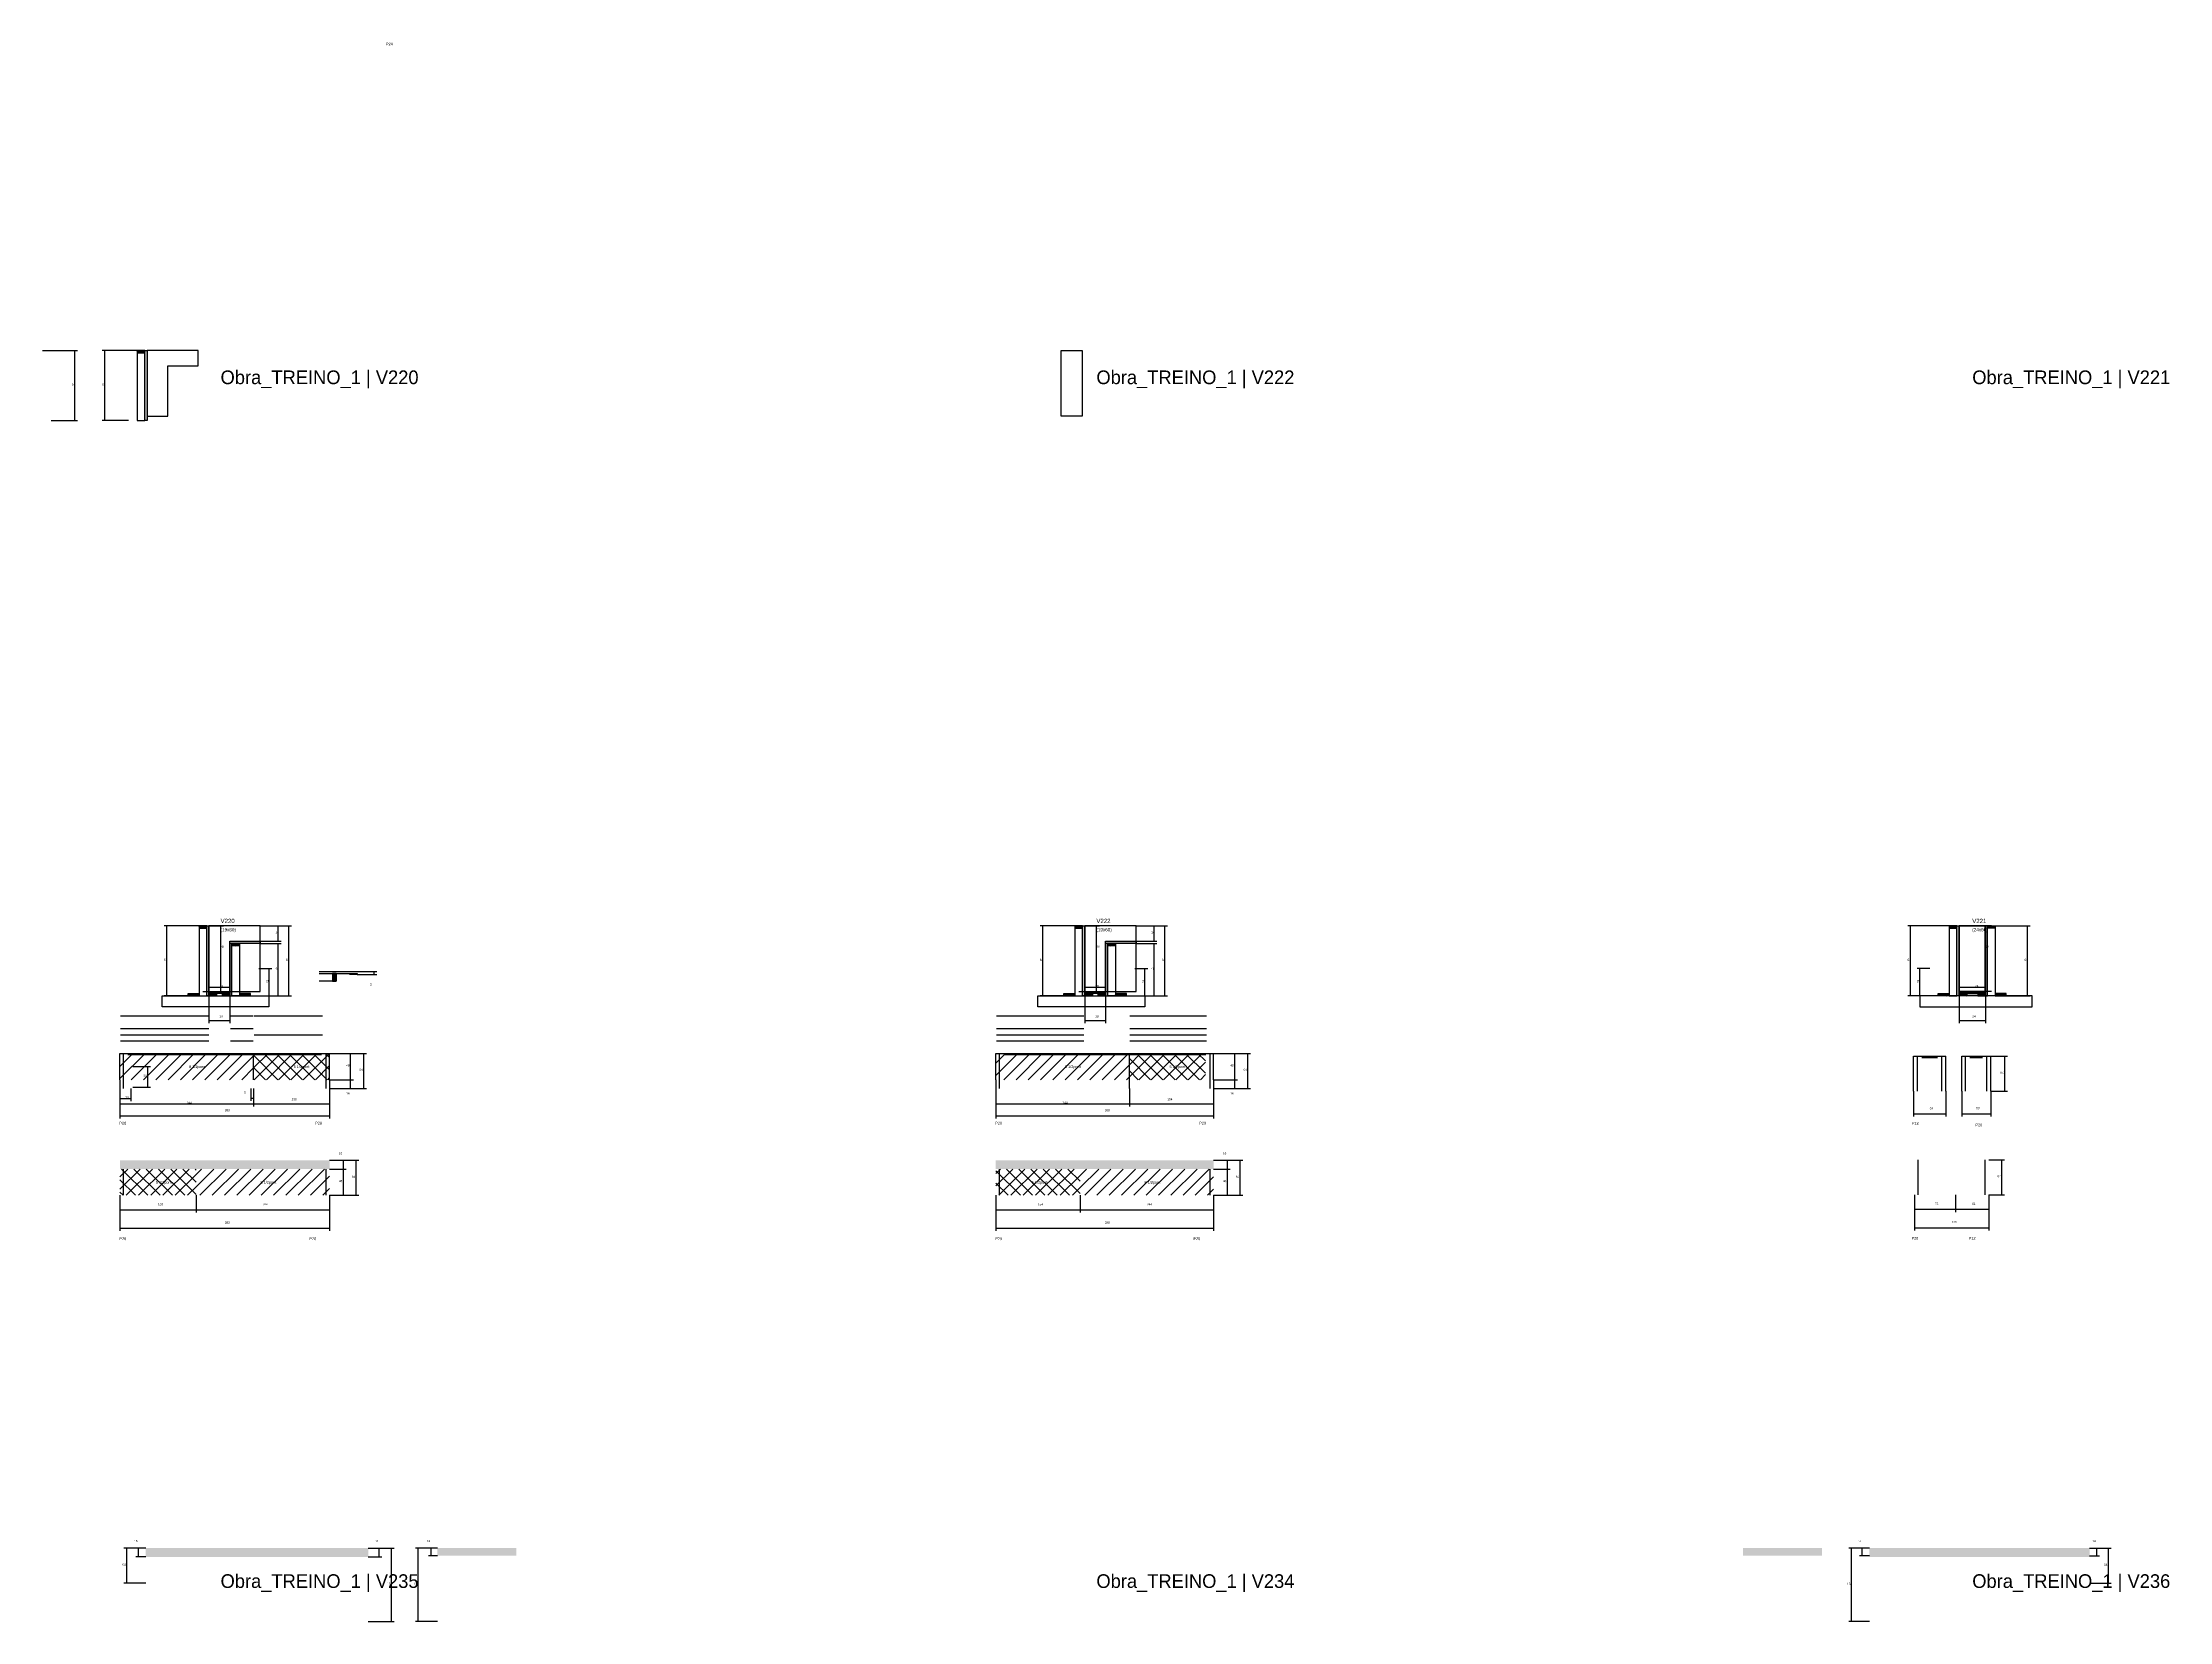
# Model space of a CAD drawing. Header units: metres. Extents: x -2848 to 22762, y -45195 to 1016.
# Drawn here: x 4475 to 8360, y -16671 to -13786 of the extents above; entities that cross this region are included whole.
import ezdxf

# ---------------------------------------------------------------- set-up
doc = ezdxf.new("R2010")
doc.units = ezdxf.units.M
for name, color, linetype in [('CONCRETO', 251, 'Continuous'), ('COTA', 4, 'Continuous'), ('Cota Seção (2x)', 4, 'Continuous'), ('Hachura', 253, 'Continuous'), ('LABEL_ID', 3, 'Continuous'), ('Madeira', 126, 'Continuous'), ('NOMENCLATURA', 7, 'Continuous'), ('Painéis', 200, 'Continuous'), ('REAPROVEITAMENTO', 251, 'Continuous'), ('SARR_2.2x7', 40, 'Continuous'), ('Texto Seção', 7, 'Continuous')]:
    doc.layers.add(name, color=color, linetype=linetype)

msp = doc.modelspace()

# ---------------------------------------------------------------- hatches: boundary and pattern name
at = {"layer": 'COTA'}
h = msp.add_hatch(dxfattribs=at)
h.set_pattern_fill('AR-CONC', scale=0.03)
h.paths.add_polyline_path([(4999.2, -15844.4), (4999.2, -15828.4), (4999.2, -15828.4), (4616.2, -15828.4), (4616.2, -15828.4), (4616.2, -15844.4), (4616.2, -15844.4), (4999.2, -15844.4)])
h = msp.add_hatch(dxfattribs=at)
h.set_pattern_fill('AR-CONC', scale=0.03)
h.paths.add_polyline_path([(6614.2, -15844.4), (6614.2, -15828.4), (6614.2, -15828.4), (6216.2, -15828.4), (6216.2, -15828.4), (6216.2, -15844.4), (6216.2, -15844.4), (6614.2, -15844.4)])
h = msp.add_hatch(dxfattribs=at)
h.set_pattern_fill('AR-CONC', scale=0.03)
h.paths.add_polyline_path([(5069.8, -16553.3), (5069.8, -16537.3), (5069.8, -16537.3), (4663.3, -16537.3), (4663.3, -16537.3), (4663.3, -16553.3), (4663.3, -16553.3), (5069.8, -16553.3)])
h = msp.add_hatch(dxfattribs=at)
h.set_pattern_fill('AR-CONC', scale=0.03)
h.paths.add_polyline_path([(5340.2, -16551.3), (5340.2, -16537.3), (5340.2, -16537.3), (5196.2, -16537.3), (5196.2, -16537.3), (5196.2, -16551.3), (5196.2, -16551.3), (5340.2, -16551.3)])
h = msp.add_hatch(dxfattribs=at)
h.set_pattern_fill('AR-CONC', scale=0.03)
h.paths.add_polyline_path([(7725.5, -16551.3), (7725.5, -16537.3), (7725.5, -16537.3), (7581.5, -16537.3), (7581.5, -16537.3), (7581.5, -16551.3), (7581.5, -16551.3), (7725.5, -16551.3)])
h = msp.add_hatch(dxfattribs=at)
h.set_pattern_fill('AR-CONC', scale=0.03)
h.paths.add_polyline_path([(7812.2, -16553.3), (7812.2, -16537.3), (7812.2, -16537.3), (8214.2, -16537.3), (8214.2, -16537.3), (8214.2, -16553.3), (8214.2, -16553.3), (7812.2, -16553.3)])
at = {"layer": 'Hachura'}
h = msp.add_hatch(dxfattribs=at)
h.set_pattern_fill('ANSI31', scale=0.5)
h.paths.add_polyline_path([(4661.7, -14353), (4661.7, -14348.6), (4661.7, -14348.6), (4647.7, -14348.6), (4647.7, -14348.6), (4647.7, -14353), (4647.7, -14353), (4661.7, -14353)])
h = msp.add_hatch(color=8, dxfattribs=at)
h.dxf.hatch_style = 1
h.paths.add_polyline_path([(4661.7, -14348.6), (4665.7, -14348.6), (4665.7, -14348.6), (4665.7, -14476.6), (4665.7, -14476.6), (4661.7, -14476.6), (4661.7, -14476.6), (4661.7, -14348.6)])
h = msp.add_hatch(dxfattribs=at)
h.set_pattern_fill('ANSI31', scale=0.5)
h.paths.add_polyline_path([(4774.8, -15404.4), (4774.8, -15400), (4774.8, -15400), (4760.8, -15400), (4760.8, -15400), (4760.8, -15404.4), (4760.8, -15404.4), (4774.8, -15404.4)])
h = msp.add_hatch(color=8, dxfattribs=at)
h.dxf.hatch_style = 1
h.paths.add_polyline_path([(4774.8, -15400), (4778.8, -15400), (4778.8, -15400), (4778.8, -15528), (4778.8, -15528), (4774.8, -15528), (4774.8, -15528), (4774.8, -15400)])
h = msp.add_hatch(dxfattribs=at)
h.set_pattern_fill('ANSI31', scale=0.5)
h.paths.add_polyline_path([(6374.8, -15404.4), (6374.8, -15400), (6374.8, -15400), (6360.8, -15400), (6360.8, -15400), (6360.8, -15404.4), (6360.8, -15404.4), (6374.8, -15404.4)])
h = msp.add_hatch(color=8, dxfattribs=at)
h.dxf.hatch_style = 1
h.paths.add_polyline_path([(6374.8, -15400), (6378.8, -15400), (6378.8, -15400), (6378.8, -15528), (6378.8, -15528), (6374.8, -15528), (6374.8, -15528), (6374.8, -15400)])
h = msp.add_hatch(dxfattribs=at)
h.set_pattern_fill('ANSI31', scale=0.5)
h.paths.add_polyline_path([(7972, -15404.4), (7972, -15400), (7972, -15400), (7958, -15400), (7958, -15400), (7958, -15404.4), (7958, -15404.4), (7972, -15404.4)])
h = msp.add_hatch(color=8, dxfattribs=at)
h.dxf.hatch_style = 1
h.paths.add_polyline_path([(7972, -15400), (7976, -15400), (7976, -15400), (7976, -15528), (7976, -15528), (7972, -15528), (7972, -15528), (7972, -15400)])
h = msp.add_hatch(color=8, dxfattribs=at)
h.dxf.hatch_style = 1
h.paths.add_polyline_path([(8028, -15400), (8024, -15400), (8024, -15400), (8024, -15528), (8024, -15528), (8028, -15528), (8028, -15528), (8028, -15400)])
h = msp.add_hatch(dxfattribs=at)
h.set_pattern_fill('ANSI31', scale=0.5)
h.paths.add_polyline_path([(8028, -15404.4), (8028, -15400), (8028, -15400), (8042, -15400), (8042, -15400), (8042, -15404.4), (8042, -15404.4), (8028, -15404.4)])
h = msp.add_hatch(color=8, dxfattribs=at)
h.dxf.hatch_style = 1
h.paths.add_polyline_path([(4820.8, -15428), (4816.8, -15428), (4816.8, -15428), (4816.8, -15528), (4816.8, -15528), (4820.8, -15528), (4820.8, -15528), (4820.8, -15428)])
h = msp.add_hatch(color=8, dxfattribs=at)
h.dxf.hatch_style = 1
h.paths.add_polyline_path([(4816.8, -15432), (4816.8, -15428), (4816.8, -15428), (4872.4, -15428), (4872.4, -15428), (4872.4, -15432), (4872.4, -15432), (4816.8, -15432)])
h = msp.add_hatch(dxfattribs=at)
h.set_pattern_fill('ANSI31', scale=0.5)
h.paths.add_polyline_path([(4820.8, -15436.4), (4820.8, -15432), (4820.8, -15432), (4834.8, -15432), (4834.8, -15432), (4834.8, -15436.4), (4834.8, -15436.4), (4820.8, -15436.4)])
h = msp.add_hatch(color=8, dxfattribs=at)
h.dxf.hatch_style = 1
h.paths.add_polyline_path([(6420.8, -15428), (6416.8, -15428), (6416.8, -15428), (6416.8, -15528), (6416.8, -15528), (6420.8, -15528), (6420.8, -15528), (6420.8, -15428)])
h = msp.add_hatch(color=8, dxfattribs=at)
h.dxf.hatch_style = 1
h.paths.add_polyline_path([(6416.8, -15432), (6416.8, -15428), (6416.8, -15428), (6472.4, -15428), (6472.4, -15428), (6472.4, -15432), (6472.4, -15432), (6416.8, -15432)])
h = msp.add_hatch(dxfattribs=at)
h.set_pattern_fill('ANSI31', scale=0.5)
h.paths.add_polyline_path([(6420.8, -15436.4), (6420.8, -15432), (6420.8, -15432), (6434.8, -15432), (6434.8, -15432), (6434.8, -15436.4), (6434.8, -15436.4), (6420.8, -15436.4)])
h = msp.add_hatch(dxfattribs=at)
h.set_pattern_fill('ANSI31', scale=0.5)
h.paths.add_polyline_path([(5011.5, -15487.3), (5004.5, -15487.3), (5004.5, -15501.3), (5011.5, -15501.3)])
h = msp.add_hatch(dxfattribs=at)
h.set_pattern_fill('ANSI31', scale=0.5)
h.paths.add_polyline_path([(5035.9, -15487.3), (5035.9, -15488.7), (5035.9, -15488.7), (5049.8, -15488.7), (5049.8, -15488.7), (5049.8, -15487.3), (5049.8, -15487.3), (5035.9, -15487.3)])
h = msp.add_hatch(dxfattribs=at)
h.set_pattern_fill('ANSI31', scale=0.5)
h.paths.add_polyline_path([(4740.8, -15528), (4740.8, -15523.6), (4740.8, -15523.6), (4760.8, -15523.6), (4760.8, -15523.6), (4760.8, -15528), (4760.8, -15528), (4740.8, -15528)])
h = msp.add_hatch(color=8, dxfattribs=at)
h.dxf.hatch_style = 1
h.paths.add_polyline_path([(4778.8, -15523.6), (4778.8, -15520), (4778.8, -15520), (4816.8, -15520), (4816.8, -15520), (4816.8, -15523.6), (4816.8, -15523.6), (4778.8, -15523.6)])
h = msp.add_hatch(dxfattribs=at)
h.set_pattern_fill('ANSI31', scale=0.5)
h.paths.add_polyline_path([(4778.8, -15528), (4778.8, -15523.6), (4778.8, -15523.6), (4792.8, -15523.6), (4792.8, -15523.6), (4792.8, -15528), (4792.8, -15528), (4778.8, -15528)])
h = msp.add_hatch(dxfattribs=at)
h.set_pattern_fill('ANSI31', scale=0.5)
h.paths.add_polyline_path([(4816.8, -15528), (4816.8, -15523.6), (4816.8, -15523.6), (4802.8, -15523.6), (4802.8, -15523.6), (4802.8, -15528), (4802.8, -15528), (4816.8, -15528)])
h = msp.add_hatch(dxfattribs=at)
h.set_pattern_fill('ANSI31', scale=0.5)
h.paths.add_polyline_path([(4854.8, -15528), (4854.8, -15523.6), (4854.8, -15523.6), (4834.8, -15523.6), (4834.8, -15523.6), (4834.8, -15528), (4834.8, -15528), (4854.8, -15528)])
h = msp.add_hatch(dxfattribs=at)
h.set_pattern_fill('ANSI31', scale=0.5)
h.paths.add_polyline_path([(6340.8, -15528), (6340.8, -15523.6), (6340.8, -15523.6), (6360.8, -15523.6), (6360.8, -15523.6), (6360.8, -15528), (6360.8, -15528), (6340.8, -15528)])
h = msp.add_hatch(color=8, dxfattribs=at)
h.dxf.hatch_style = 1
h.paths.add_polyline_path([(6378.8, -15523.6), (6378.8, -15520), (6378.8, -15520), (6416.8, -15520), (6416.8, -15520), (6416.8, -15523.6), (6416.8, -15523.6), (6378.8, -15523.6)])
h = msp.add_hatch(dxfattribs=at)
h.set_pattern_fill('ANSI31', scale=0.5)
h.paths.add_polyline_path([(6378.8, -15528), (6378.8, -15523.6), (6378.8, -15523.6), (6392.8, -15523.6), (6392.8, -15523.6), (6392.8, -15528), (6392.8, -15528), (6378.8, -15528)])
h = msp.add_hatch(dxfattribs=at)
h.set_pattern_fill('ANSI31', scale=0.5)
h.paths.add_polyline_path([(6416.8, -15528), (6416.8, -15523.6), (6416.8, -15523.6), (6402.8, -15523.6), (6402.8, -15523.6), (6402.8, -15528), (6402.8, -15528), (6416.8, -15528)])
h = msp.add_hatch(dxfattribs=at)
h.set_pattern_fill('ANSI31', scale=0.5)
h.paths.add_polyline_path([(6454.8, -15528), (6454.8, -15523.6), (6454.8, -15523.6), (6434.8, -15523.6), (6434.8, -15523.6), (6434.8, -15528), (6434.8, -15528), (6454.8, -15528)])
h = msp.add_hatch(dxfattribs=at)
h.set_pattern_fill('ANSI31', scale=0.5)
h.paths.add_polyline_path([(7938, -15528), (7938, -15523.6), (7938, -15523.6), (7958, -15523.6), (7958, -15523.6), (7958, -15528), (7958, -15528), (7938, -15528)])
h = msp.add_hatch(color=8, dxfattribs=at)
h.dxf.hatch_style = 1
h.paths.add_polyline_path([(8024, -15523.6), (8024, -15520), (8024, -15520), (7976, -15520), (7976, -15520), (7976, -15523.6), (7976, -15523.6), (8024, -15523.6)])
h = msp.add_hatch(dxfattribs=at)
h.set_pattern_fill('ANSI31', scale=0.5)
h.paths.add_polyline_path([(7976, -15528), (7976, -15523.6), (7976, -15523.6), (7990, -15523.6), (7990, -15523.6), (7990, -15528), (7990, -15528), (7976, -15528)])
h = msp.add_hatch(dxfattribs=at)
h.set_pattern_fill('ANSI31', scale=0.5)
h.paths.add_polyline_path([(8024, -15528), (8024, -15523.6), (8024, -15523.6), (8010, -15523.6), (8010, -15523.6), (8010, -15528), (8010, -15528), (8024, -15528)])
h = msp.add_hatch(dxfattribs=at)
h.set_pattern_fill('ANSI31', scale=0.5)
h.paths.add_polyline_path([(8062, -15528), (8062, -15523.6), (8062, -15523.6), (8042, -15523.6), (8042, -15523.6), (8042, -15528), (8042, -15528), (8062, -15528)])
at = {"layer": 'REAPROVEITAMENTO'}
h = msp.add_hatch(dxfattribs=at)
h.set_pattern_fill('ANSI31', scale=5)
h.paths.add_polyline_path([(4860.2, -15633.1), (4616.2, -15633.1), (4616.2, -15633.1), (4616.2, -15681.1), (4616.2, -15681.1), (4860.2, -15681.1), (4860.2, -15681.1), (4860.2, -15633.1)])
h = msp.add_hatch(dxfattribs=at)
h.set_pattern_fill('ANSI37', scale=5)
h.paths.add_polyline_path([(4999.2, -15633.1), (4860.2, -15633.1), (4860.2, -15633.1), (4860.2, -15681.1), (4860.2, -15681.1), (4999.2, -15681.1), (4999.2, -15681.1), (4999.2, -15633.1)])
h = msp.add_hatch(dxfattribs=at)
h.set_pattern_fill('ANSI31', scale=5)
h.paths.add_polyline_path([(6460.2, -15633.1), (6216.2, -15633.1), (6216.2, -15633.1), (6216.2, -15681.1), (6216.2, -15681.1), (6460.2, -15681.1), (6460.2, -15681.1), (6460.2, -15633.1)])
h = msp.add_hatch(dxfattribs=at)
h.set_pattern_fill('ANSI37', scale=5)
h.paths.add_polyline_path([(6599.2, -15633.1), (6460.2, -15633.1), (6460.2, -15633.1), (6460.2, -15681.1), (6460.2, -15681.1), (6599.2, -15681.1), (6599.2, -15681.1), (6599.2, -15633.1)])
h = msp.add_hatch(dxfattribs=at)
h.set_pattern_fill('ANSI37', scale=5)
h.paths.add_polyline_path([(4616.2, -15892.4), (4755.2, -15892.4), (4755.2, -15892.4), (4755.2, -15844.4), (4755.2, -15844.4), (4616.2, -15844.4), (4616.2, -15844.4), (4616.2, -15892.4)])
h = msp.add_hatch(dxfattribs=at)
h.set_pattern_fill('ANSI31', scale=5)
h.paths.add_polyline_path([(4755.2, -15892.4), (4999.2, -15892.4), (4999.2, -15892.4), (4999.2, -15844.4), (4999.2, -15844.4), (4755.2, -15844.4), (4755.2, -15844.4), (4755.2, -15892.4)])
h = msp.add_hatch(dxfattribs=at)
h.set_pattern_fill('ANSI37', scale=5)
h.paths.add_polyline_path([(6216.2, -15892.4), (6370.2, -15892.4), (6370.2, -15892.4), (6370.2, -15844.4), (6370.2, -15844.4), (6216.2, -15844.4), (6216.2, -15844.4), (6216.2, -15892.4)])
h = msp.add_hatch(dxfattribs=at)
h.set_pattern_fill('ANSI31', scale=5)
h.paths.add_polyline_path([(6370.2, -15892.4), (6614.2, -15892.4), (6614.2, -15892.4), (6614.2, -15844.4), (6614.2, -15844.4), (6370.2, -15844.4), (6370.2, -15844.4), (6370.2, -15892.4)])

# ---------------------------------------------------------------- linework, layer by layer
at = {"layer": 'CONCRETO'}
for points in [[(4759.3, -14376.6), (4759.3, -14348.6), (4665.7, -14348.6), (4665.7, -14376.6), (4665.7, -14376.6), (4665.7, -14468.6), (4703.7, -14468.6), (4703.7, -14376.6)], [(6335.7, -14348.5), (6335.7, -14348.5), (6373.7, -14348.5), (6373.7, -14376.5), (6373.7, -14376.5), (6373.7, -14468.5), (6335.7, -14468.5), (6335.7, -14348.5)], [(4872.4, -15428), (4872.4, -15400), (4778.8, -15400), (4778.8, -15428), (4778.8, -15428), (4778.8, -15520), (4816.8, -15520), (4816.8, -15428)], [(4778.8, -15520), (4872.4, -15520), (4872.4, -15400), (4778.8, -15400)], [(6472.4, -15428), (6472.4, -15400), (6378.8, -15400), (6378.8, -15428), (6378.8, -15428), (6378.8, -15520), (6416.8, -15520), (6416.8, -15428)], [(6378.8, -15520), (6472.4, -15520), (6472.4, -15400), (6378.8, -15400)], [(7976, -15400), (7976, -15400), (8024, -15400), (8024, -15428), (8024, -15428), (8024, -15520), (7976, -15520), (7976, -15400)], [(7976, -15520), (8024, -15520), (8024, -15400), (7976, -15400)]]:
    msp.add_lwpolyline(points, close=True, dxfattribs=at)
at = {"layer": 'COTA'}
for p, q in [((4474.8, -14348.6), (4538.7, -14348.6)), ((4533.7, -14476.6), (4533.7, -14348.6)), ((4647.7, -14348.6), (4583.8, -14348.6)), ((4588.8, -14476.6), (4588.8, -14348.6)), ((4490.4, -14476.6), (4538.7, -14476.6)), ((4632.1, -14476.6), (4583.8, -14476.6)), ((4760.8, -15400), (4697, -15400)), ((4702, -15528), (4702, -15400)), ((4872.4, -15400), (4929.8, -15400)), ((4872.4, -15400), (4910.5, -15400)), ((4905.5, -15428), (4905.5, -15400)), ((4924.8, -15528), (4924.8, -15400)), ((6360.8, -15400), (6297, -15400)), ((6302, -15528), (6302, -15400)), ((6472.4, -15400), (6529.8, -15400)), ((6472.4, -15400), (6510.5, -15400)), ((6505.5, -15428), (6505.5, -15400)), ((6524.8, -15528), (6524.8, -15400)), ((7958, -15400), (7882.3, -15400)), ((7887.3, -15528), (7887.3, -15400)), ((8042, -15400), (8105.9, -15400)), ((8100.9, -15528), (8100.9, -15400)), ((4872.4, -15428), (4910.5, -15428)), ((4872.4, -15432), (4910.5, -15432)), ((4905.5, -15528), (4905.5, -15432)), ((6472.4, -15428), (6510.5, -15428)), ((6472.4, -15432), (6510.5, -15432)), ((6505.5, -15528), (6505.5, -15432)), ((4870.1, -15478.1), (4893.7, -15478.1)), ((4888.7, -15528), (4888.7, -15478.1)), ((5049.3, -15483.7), (5085.7, -15483.7)), ((5049.3, -15488.7), (5085.7, -15488.7)), ((5080.7, -15488.7), (5080.7, -15483.7)), ((6470.1, -15478.1), (6493.7, -15478.1)), ((6488.7, -15528), (6488.7, -15478.1)), ((7922.7, -15478.1), (7899.1, -15478.1)), ((7904.1, -15528), (7904.1, -15478.1)), ((4745.2, -15528), (4697, -15528)), ((4778.8, -15528), (4778.8, -15577.8)), ((4816.8, -15528), (4816.8, -15577.8)), ((4850.4, -15528), (4929.8, -15528)), ((4850.4, -15528), (4910.5, -15528)), ((4870.1, -15528), (4893.7, -15528)), ((6345.2, -15528), (6297, -15528)), ((6378.8, -15528), (6378.8, -15577.8)), ((6416.8, -15528), (6416.8, -15577.8)), ((6450.4, -15528), (6529.8, -15528)), ((6450.4, -15528), (6510.5, -15528)), ((6470.1, -15528), (6493.7, -15528)), ((7942.4, -15528), (7882.3, -15528)), ((7922.7, -15528), (7899.1, -15528)), ((7976, -15528), (7976, -15577.8)), ((8024, -15528), (8024, -15577.8)), ((8057.6, -15528), (8105.9, -15528)), ((4778.8, -15572.8), (4816.8, -15572.8)), ((6378.8, -15572.8), (6416.8, -15572.8)), ((7976, -15572.8), (8024, -15572.8)), ((4616.2, -15681.1), (4616.2, -15730.1)), ((4616.2, -15681.1), (4616.2, -15752.1)), ((4860.2, -15697.1), (4860.2, -15730.1)), ((4860.2, -15697.1), (4860.2, -15730.1)), ((4999.2, -15681.1), (4999.2, -15730.1)), ((4999.2, -15681.1), (4999.2, -15752.1)), ((6216.2, -15681.1), (6216.2, -15730.1)), ((6216.2, -15681.1), (6216.2, -15752.1)), ((6460.2, -15697.1), (6460.2, -15730.1)), ((6460.2, -15697.1), (6460.2, -15730.1)), ((6614.2, -15681.1), (6614.2, -15730.1)), ((6614.2, -15681.1), (6614.2, -15752.1)), ((4616.2, -15725.1), (4860.2, -15725.1)), ((4860.2, -15725.1), (4999.2, -15725.1)), ((6216.2, -15725.1), (6460.2, -15725.1)), ((6460.2, -15725.1), (6614.2, -15725.1)), ((7892.7, -15702.3), (7892.7, -15748.3)), ((7951.7, -15702.3), (7951.7, -15748.3)), ((7980.8, -15702.3), (7980.8, -15748.3)), ((8033.8, -15702.3), (8033.8, -15748.3)), ((4616.2, -15747.1), (4999.2, -15747.1)), ((6216.2, -15747.1), (6614.2, -15747.1)), ((7892.7, -15743.3), (7951.7, -15743.3)), ((7980.8, -15743.3), (8033.8, -15743.3)), ((7894.4, -15891.5), (7894.4, -15956.6)), ((8030.4, -15891.5), (8030.4, -15956.6)), ((4616.2, -15892.4), (4616.2, -15923.9)), ((4616.2, -15892.4), (4616.2, -15957.5)), ((4616.2, -15918.9), (4755.2, -15918.9)), ((4755.2, -15892.4), (4755.2, -15923.9)), ((4755.2, -15892.4), (4755.2, -15923.9)), ((4755.2, -15918.9), (4999.2, -15918.9)), ((4999.2, -15892.4), (4999.2, -15923.9)), ((4999.2, -15892.4), (4999.2, -15957.5)), ((6216.2, -15892.4), (6216.2, -15923.9)), ((6216.2, -15892.4), (6216.2, -15957.5)), ((6216.2, -15918.9), (6370.2, -15918.9)), ((6370.2, -15892.4), (6370.2, -15923.9)), ((6370.2, -15892.4), (6370.2, -15923.9)), ((6370.2, -15918.9), (6614.2, -15918.9)), ((6614.2, -15892.4), (6614.2, -15923.9)), ((6614.2, -15892.4), (6614.2, -15957.5)), ((4616.2, -15952.5), (4999.2, -15952.5)), ((6216.2, -15952.5), (6614.2, -15952.5)), ((7894.4, -15951.6), (8030.4, -15951.6)), ((4663.3, -16537.3), (4623.6, -16537.3)), ((4628.6, -16601.3), (4628.6, -16537.3)), ((4663.3, -16537.3), (4645.2, -16537.3)), ((4650.2, -16553.3), (4650.2, -16537.3)), ((8214.2, -16537.3), (8232.3, -16537.3)), ((8214.2, -16537.3), (8253.9, -16537.3)), ((8214.2, -16551.3), (8232.3, -16551.3)), ((8227.3, -16551.3), (8227.3, -16537.3)), ((8248.9, -16601.3), (8248.9, -16537.3)), ((4663.3, -16553.3), (4645.2, -16553.3)), ((4663.3, -16601.3), (4623.6, -16601.3)), ((8214.2, -16601.3), (8253.9, -16601.3))]:
    msp.add_line(p, q, dxfattribs=at)
at = {"layer": 'Cota Seção (2x)'}
for p, q in [((4767.8, -15400), (4805.4, -15400)), ((4800.4, -15520), (4800.4, -15400)), ((6367.8, -15400), (6405.4, -15400)), ((6400.4, -15520), (6400.4, -15400)), ((8035, -15400), (8018.5, -15400)), ((8023.5, -15520), (8023.5, -15400)), ((4767.8, -15520), (4805.4, -15520)), ((4778.8, -15528), (4778.8, -15507)), ((4778.8, -15512), (4816.8, -15512)), ((4816.8, -15528), (4816.8, -15507)), ((6367.8, -15520), (6405.4, -15520)), ((6378.8, -15528), (6378.8, -15507)), ((6378.8, -15512), (6416.8, -15512)), ((6416.8, -15528), (6416.8, -15507)), ((7976, -15528), (7976, -15507)), ((7976, -15512), (8024, -15512)), ((8035, -15520), (8018.5, -15520)), ((8024, -15528), (8024, -15507)), ((4639.7, -15656.9), (4672.1, -15656.9)), ((4667.1, -15694.9), (4667.1, -15656.9)), ((4999.2, -15633.1), (5042.6, -15633.1)), ((4999.2, -15633.1), (5066.5, -15633.1)), ((5037.6, -15681.1), (5037.6, -15633.1)), ((5061.5, -15697.1), (5061.5, -15633.1)), ((6614.2, -15633.1), (6657.6, -15633.1)), ((6614.2, -15633.1), (6681.5, -15633.1)), ((6652.6, -15681.1), (6652.6, -15633.1)), ((6676.5, -15697.1), (6676.5, -15633.1)), ((8033.8, -15638.3), (8064.6, -15638.3)), ((8059.6, -15702.3), (8059.6, -15638.3)), ((4616.2, -15697.1), (4616.2, -15720.6)), ((4636.2, -15697.1), (4636.2, -15720.6)), ((4639.7, -15694.9), (4672.1, -15694.9)), ((4855.2, -15697.1), (4855.2, -15719.6)), ((4860.2, -15697.1), (4860.2, -15719.6)), ((4999.2, -15681.1), (5042.6, -15681.1)), ((4999.2, -15681.1), (5042.6, -15681.1)), ((4999.2, -15697.1), (5042.6, -15697.1)), ((4999.2, -15697.1), (5066.5, -15697.1)), ((5037.6, -15697.1), (5037.6, -15681.1)), ((6614.2, -15681.1), (6657.6, -15681.1)), ((6614.2, -15681.1), (6657.6, -15681.1)), ((6614.2, -15697.1), (6657.6, -15697.1)), ((6614.2, -15697.1), (6681.5, -15697.1)), ((6652.6, -15697.1), (6652.6, -15681.1)), ((4616.2, -15715.6), (4636.2, -15715.6)), ((4855.2, -15714.6), (4860.2, -15714.6)), ((8033.8, -15702.3), (8064.6, -15702.3)), ((4999.2, -15828.4), (5029.3, -15828.4)), ((4999.2, -15828.4), (5052.7, -15828.4)), ((4999.2, -15844.4), (5029.3, -15844.4)), ((4999.2, -15844.4), (5029.3, -15844.4)), ((5024.3, -15844.4), (5024.3, -15828.4)), ((5024.3, -15892.4), (5024.3, -15844.4)), ((5047.7, -15892.4), (5047.7, -15828.4)), ((6614.2, -15828.4), (6644.3, -15828.4)), ((6614.2, -15828.4), (6667.7, -15828.4)), ((6614.2, -15844.4), (6644.3, -15844.4)), ((6614.2, -15844.4), (6644.3, -15844.4)), ((6639.3, -15844.4), (6639.3, -15828.4)), ((6639.3, -15892.4), (6639.3, -15844.4)), ((6662.7, -15892.4), (6662.7, -15828.4)), ((8030.4, -15827.5), (8059.2, -15827.5)), ((8054.2, -15891.5), (8054.2, -15827.5)), ((7894.4, -15891.5), (7894.4, -15923)), ((7969.4, -15891.5), (7969.4, -15923)), ((7969.4, -15891.5), (7969.4, -15923)), ((8030.4, -15891.5), (8030.4, -15923)), ((8030.4, -15891.5), (8059.2, -15891.5)), ((4999.2, -15892.4), (5029.3, -15892.4)), ((4999.2, -15892.4), (5052.7, -15892.4)), ((6614.2, -15892.4), (6644.3, -15892.4)), ((6614.2, -15892.4), (6667.7, -15892.4)), ((7894.4, -15918), (7969.4, -15918)), ((7969.4, -15918), (8030.4, -15918)), ((5069.8, -16537.3), (5094.8, -16537.3)), ((5069.8, -16537.3), (5117.4, -16537.3)), ((5089.8, -16553.3), (5089.8, -16537.3)), ((5112.4, -16671.3), (5112.4, -16537.3)), ((5196.2, -16537.3), (5156.1, -16537.3)), ((5161.1, -16671.3), (5161.1, -16537.3)), ((5196.2, -16537.3), (5179.6, -16537.3)), ((5196.2, -16551.3), (5179.6, -16551.3)), ((5184.6, -16551.3), (5184.6, -16537.3)), ((7812.2, -16537.3), (7774.5, -16537.3)), ((7779.5, -16671.3), (7779.5, -16537.3)), ((7812.2, -16537.3), (7794, -16537.3)), ((7812.2, -16551.3), (7794, -16551.3)), ((7799, -16551.3), (7799, -16537.3)), ((5069.8, -16553.3), (5094.8, -16553.3)), ((5069.8, -16671.3), (5117.4, -16671.3)), ((5196.2, -16671.3), (5156.1, -16671.3)), ((7812.2, -16671.3), (7774.5, -16671.3))]:
    msp.add_line(p, q, dxfattribs=at)
at = {"layer": 'Madeira'}
for points in [[(4661.7, -14353), (4661.7, -14348.6), (4647.7, -14348.6), (4647.7, -14353)], [(4661.7, -14348.6), (4647.7, -14348.6), (4647.7, -14476.6), (4661.7, -14476.6)], [(4774.8, -15404.4), (4774.8, -15400), (4760.8, -15400), (4760.8, -15404.4)], [(4774.8, -15400), (4760.8, -15400), (4760.8, -15528), (4774.8, -15528)], [(6374.8, -15404.4), (6374.8, -15400), (6360.8, -15400), (6360.8, -15404.4)], [(6374.8, -15400), (6360.8, -15400), (6360.8, -15528), (6374.8, -15528)], [(7972, -15404.4), (7972, -15400), (7958, -15400), (7958, -15404.4)], [(7972, -15400), (7958, -15400), (7958, -15528), (7972, -15528)], [(8028, -15404.4), (8028, -15400), (8042, -15400), (8042, -15404.4)], [(8028, -15400), (8042, -15400), (8042, -15528), (8028, -15528)], [(4820.8, -15436.4), (4820.8, -15432), (4834.8, -15432), (4834.8, -15436.4)], [(4820.8, -15432), (4834.8, -15432), (4834.8, -15528), (4820.8, -15528)], [(6420.8, -15436.4), (6420.8, -15432), (6434.8, -15432), (6434.8, -15436.4)], [(6420.8, -15432), (6434.8, -15432), (6434.8, -15528), (6420.8, -15528)], [(5011.5, -15501.3), (5011.5, -15487.3), (5004.5, -15487.3), (5004.5, -15501.3)], [(5035.9, -15487.3), (5049.8, -15487.3), (5049.8, -15488.7), (5035.9, -15488.7)], [(4888.3, -15548), (4693.1, -15548), (4693.1, -15528), (4888.3, -15528)], [(4740.8, -15528), (4740.8, -15523.6), (4760.8, -15523.6), (4760.8, -15528)], [(4778.8, -15528), (4778.8, -15523.6), (4792.8, -15523.6), (4792.8, -15528)], [(4816.8, -15528), (4816.8, -15523.6), (4802.8, -15523.6), (4802.8, -15528)], [(4854.8, -15528), (4854.8, -15523.6), (4834.8, -15523.6), (4834.8, -15528)], [(6488.3, -15548), (6293.1, -15548), (6293.1, -15528), (6488.3, -15528)], [(6340.8, -15528), (6340.8, -15523.6), (6360.8, -15523.6), (6360.8, -15528)], [(6378.8, -15528), (6378.8, -15523.6), (6392.8, -15523.6), (6392.8, -15528)], [(6416.8, -15528), (6416.8, -15523.6), (6402.8, -15523.6), (6402.8, -15528)], [(6454.8, -15528), (6454.8, -15523.6), (6434.8, -15523.6), (6434.8, -15528)], [(7904.5, -15548), (8109.7, -15548), (8109.7, -15528), (7904.5, -15528)], [(7938, -15528), (7938, -15523.6), (7958, -15523.6), (7958, -15528)], [(7976, -15528), (7976, -15523.6), (7990, -15523.6), (7990, -15528)], [(8024, -15528), (8024, -15523.6), (8010, -15523.6), (8010, -15528)], [(8062, -15528), (8062, -15523.6), (8042, -15523.6), (8042, -15528)]]:
    msp.add_lwpolyline(points, close=True, dxfattribs=at)
msp.add_lwpolyline([(5011.5, -15487.3), (5011.5, -15501.3), (4980, -15501.3)], dxfattribs=at)
at = {"layer": 'Painéis'}
for p, q in [((4778.8, -15528), (4778.8, -15400)), ((6378.8, -15528), (6378.8, -15400)), ((7976, -15528), (7976, -15400)), ((8024, -15528), (8024, -15400)), ((4816.8, -15428), (4872.4, -15428)), ((4816.8, -15432), (4816.8, -15428)), ((4816.8, -15528), (4816.8, -15432)), ((4872.4, -15432), (4872.4, -15428)), ((6416.8, -15428), (6472.4, -15428)), ((6416.8, -15432), (6416.8, -15428)), ((6416.8, -15528), (6416.8, -15432)), ((6472.4, -15432), (6472.4, -15428)), ((4980, -15483.7), (5049.8, -15483.7)), ((4980, -15487.3), (5049.8, -15487.3)), ((4778.8, -15520), (4816.8, -15520)), ((4778.8, -15523.6), (4778.8, -15520)), ((4816.8, -15523.6), (4816.8, -15520)), ((6378.8, -15520), (6416.8, -15520)), ((6378.8, -15523.6), (6378.8, -15520)), ((6416.8, -15523.6), (6416.8, -15520)), ((7976, -15520), (8024, -15520)), ((7976, -15523.6), (7976, -15520)), ((8024, -15523.6), (8024, -15520)), ((4616.2, -15633.1), (4999.2, -15633.1)), ((4616.2, -15681.1), (4616.2, -15633.1)), ((4860.2, -15681.1), (4860.2, -15633.1)), ((4999.2, -15681.1), (4999.2, -15633.1)), ((6216.2, -15633.1), (6614.2, -15633.1)), ((6216.2, -15681.1), (6216.2, -15633.1)), ((6460.2, -15697.1), (6460.2, -15633.1)), ((6614.2, -15681.1), (6614.2, -15633.1)), ((7892.7, -15638.3), (7951.7, -15638.3)), ((7892.7, -15702.3), (7892.7, -15638.3)), ((7951.7, -15702.3), (7951.7, -15638.3)), ((7980.8, -15638.3), (8033.8, -15638.3)), ((7980.8, -15702.3), (7980.8, -15638.3)), ((8033.8, -15702.3), (8033.8, -15638.3))]:
    msp.add_line(p, q, dxfattribs=at)
for points in [[(4661.7, -14348.6), (4665.7, -14348.6), (4665.7, -14476.6), (4661.7, -14476.6)], [(4774.8, -15400), (4778.8, -15400), (4778.8, -15528), (4774.8, -15528)], [(6374.8, -15400), (6378.8, -15400), (6378.8, -15528), (6374.8, -15528)], [(7972, -15400), (7976, -15400), (7976, -15528), (7972, -15528)], [(8028, -15400), (8024, -15400), (8024, -15528), (8028, -15528)], [(4816.8, -15432), (4816.8, -15428), (4872.4, -15428), (4872.4, -15432)], [(4820.8, -15432), (4816.8, -15432), (4816.8, -15528), (4820.8, -15528)], [(6416.8, -15432), (6416.8, -15428), (6472.4, -15428), (6472.4, -15432)], [(6420.8, -15432), (6416.8, -15432), (6416.8, -15528), (6420.8, -15528)], [(4778.8, -15523.6), (4778.8, -15520), (4816.8, -15520), (4816.8, -15523.6)], [(6378.8, -15523.6), (6378.8, -15520), (6416.8, -15520), (6416.8, -15523.6)], [(8024, -15523.6), (8024, -15520), (7976, -15520), (7976, -15523.6)]]:
    msp.add_lwpolyline(points, close=True, dxfattribs=at)
at = {"layer": 'SARR_2.2x7'}
for p, q in [((4617.2, -15564.73), (4778.3, -15564.73)), ((4617.2, -15564.73), (4778.3, -15564.73)), ((4818.3, -15564.73), (4859.3, -15564.73)), ((4861.3, -15564.73), (4986.3, -15564.73)), ((6217.2, -15564.73), (6377.3, -15564.73)), ((6217.2, -15564.73), (6377.3, -15564.73)), ((6461.3, -15564.73), (6601.3, -15564.73)), ((6461.3, -15564.73), (6601.3, -15564.73)), ((4617.2, -15587.52), (4778.3, -15587.52)), ((4617.2, -15598.92), (4778.3, -15598.92)), ((4617.2, -15610.31), (4778.3, -15610.31)), ((4818.3, -15587.52), (4859.3, -15587.52)), ((4818.3, -15610.31), (4859.3, -15610.31)), ((4861.3, -15598.92), (4986.3, -15598.92)), ((6217.2, -15587.52), (6377.3, -15587.52)), ((6217.2, -15598.92), (6377.3, -15598.92)), ((6217.2, -15610.31), (6377.3, -15610.31)), ((6461.3, -15587.52), (6601.3, -15587.52)), ((6461.3, -15598.92), (6601.3, -15598.92)), ((6461.3, -15610.31), (6601.3, -15610.31)), ((4622.8, -15681.1), (4622.8, -15633.1)), ((4630.8, -15635.3), (4860.2, -15635.3)), ((4860.2, -15635.3), (4984.7, -15635.3)), ((4992.7, -15681.1), (4992.7, -15633.1)), ((6222.8, -15681.1), (6222.8, -15633.1)), ((6230.8, -15635.3), (6460.2, -15635.3)), ((6460.2, -15635.3), (6599.7, -15635.3)), ((6607.7, -15681.1), (6607.7, -15633.1)), ((7899.7, -15702.3), (7899.7, -15638.3)), ((7907.7, -15640.5), (7936.7, -15640.5)), ((7944.7, -15702.3), (7944.7, -15638.3)), ((7987.8, -15702.3), (7987.8, -15638.3)), ((7995.8, -15640.5), (8018.8, -15640.5)), ((8026.8, -15702.3), (8026.8, -15638.3)), ((4622.8, -15697.1), (4622.8, -15681.1)), ((4992.7, -15697.1), (4992.7, -15681.1)), ((6222.8, -15697.1), (6222.8, -15681.1)), ((6607.7, -15697.1), (6607.7, -15681.1)), ((4622.8, -15892.4), (4622.8, -15844.4)), ((4992.7, -15892.4), (4992.7, -15844.4)), ((6222.8, -15892.4), (6222.8, -15844.4)), ((6607.7, -15892.4), (6607.7, -15844.4)), ((7901.4, -15891.5), (7901.4, -15827.5)), ((8023.4, -15891.5), (8023.4, -15827.5))]:
    msp.add_line(p, q, dxfattribs=at)

# ---------------------------------------------------------------- texts
at = {"layer": 'COTA'}
for s, p in [('64', (4528.2, -14412.6)), ('64', (4583.3, -14412.6)), ('14', (4900, -15414)), ('14', (6500, -15414)), ('64', (4696.5, -15464)), ('64', (4919.3, -15464)), ('64', (6296.5, -15464)), ('64', (6519.3, -15464)), ('64', (7881.8, -15464)), ('64', (8095.4, -15464)), ('25', (4883.2, -15503)), ('48', (4900, -15480)), ('25', (6483.2, -15503)), ('48', (6500, -15480)), ('25', (7898.6, -15503)), ('2', (5073.2, -15509.1)), ('19', (4797.8, -15567.3)), ('19', (6397.8, -15567.3)), ('24', (8000, -15567.3)), ('244', (4738.2, -15725.1)), ('383', (4807.7, -15738.9)), ('139', (4929.7, -15718.9)), ('244', (6338.2, -15725.1)), ('398', (6415.2, -15738.9)), ('154', (6529.7, -15718.9)), ('59', (7922.2, -15735.1)), ('53', (8007.3, -15735.1)), ('139', (4685.7, -15910.7)), ('244', (4877.2, -15910.9)), ('154', (6293.2, -15910.8)), ('244', (6492.2, -15910.9)), ('383', (4807.7, -15944.2)), ('398', (6415.2, -15944.2)), ('136', (7962.4, -15943.3)), ('16', (4642.1, -16526.3)), ('14', (8219.2, -16526.2)), ('64', (4620.5, -16569.3)), ('64', (8240.8, -16569.3))]:
    msp.add_text(s, height=4, dxfattribs=at).set_placement(p)
at = {"layer": 'Cota Seção (2x)'}
for s, p in [('60', (4800.4, -15440)), ('60', (6400.4, -15440)), ('60', (8023.5, -15440)), ('19', (4797.8, -15512)), ('19', (6397.8, -15512)), ('24', (8005, -15512)), ('48', (5029.5, -15657.1)), ('48', (6644.5, -15657.1)), ('38', (4658.9, -15675.9)), ('64', (5053.4, -15665.1)), ('64', (6668.4, -15665.1)), ('64', (8051.5, -15670.3)), ('20', (4626.2, -15715.6)), ('5', (4843.2, -15706.5)), ('16', (5029.5, -15708.1)), ('16', (6644.5, -15708.1)), ('16', (5016.2, -15817.4)), ('16', (6631.2, -15817.4)), ('48', (5016.2, -15868.4)), ('64', (5039.6, -15860.4)), ('48', (6631.2, -15868.4)), ('64', (6654.6, -15860.4)), ('64', (8046.1, -15859.5)), ('75', (7931.9, -15909.9)), ('61', (7999.9, -15909.9)), ('16', (5081.7, -16526.3)), ('14', (5176.5, -16526.2)), ('14', (7790.9, -16526.2)), ('134', (5104.2, -16604.3)), ('134', (5152.9, -16604.3)), ('134', (7771.3, -16604.3))]:
    msp.add_text(s, height=4, dxfattribs=at).set_placement(p)
at = {"layer": 'LABEL_ID'}
for s, p in [('Obra_TREINO_1 | V220', (4800, -14410)), ('Obra_TREINO_1 | V222', (6400, -14410)), ('Obra_TREINO_1 | V221', (8000, -14410)), ('Obra_TREINO_1 | V235', (4800, -16610)), ('Obra_TREINO_1 | V234', (6400, -16610)), ('Obra_TREINO_1 | V236', (8000, -16610))]:
    msp.add_text(s, height=25, dxfattribs=at).set_placement(p)
at = {"layer": 'NOMENCLATURA'}
for s, p in [('P24', (5102.3, -13790.7)), ('8 1/2pont', (4742.6, -15659.9)), ('5 1/2pont', (4933.6, -15659.9)), ('8 1/2pont', (6342.6, -15659.9)), ('5 1/2pont', (6533.6, -15659.9)), ('P20', (4615.4, -15763.1)), ('P29', (4973, -15763.1)), ('P20', (6215.4, -15763.1)), ('P29', (6588, -15763.1)), ('P12', (7889.9, -15763.2)), ('P20', (8005.9, -15766.4)), ('5 1/2pont', (4681.8, -15871.2)), ('8 1/2pont', (4872.9, -15871.2)), ('5 1/2pont', (6281.8, -15871.2)), ('8 1/2pont', (6487.9, -15871.2)), ('P20', (7889.2, -15973.5)), ('P12', (7993.8, -15973.5)), ('P29', (4615.4, -15974.4)), ('P20', (4962.4, -15974.4)), ('P29', (6215.4, -15974.4)), ('P20', (6577.4, -15974.4))]:
    msp.add_text(s, height=5, dxfattribs=at).set_placement(p)
at = {"layer": 'Texto Seção'}
for s, height, p in [('V220', 8, (4800, -15395)), ('(19x60)', 6, (4800, -15410)), ('V222', 8, (6400, -15395)), ('(19x60)', 6, (6400, -15410)), ('V221', 8, (8000, -15395)), ('(24x60)', 6, (8000, -15410))]:
    msp.add_text(s, height=height, dxfattribs=at).set_placement(p)

doc.saveas('drawing.dxf')
